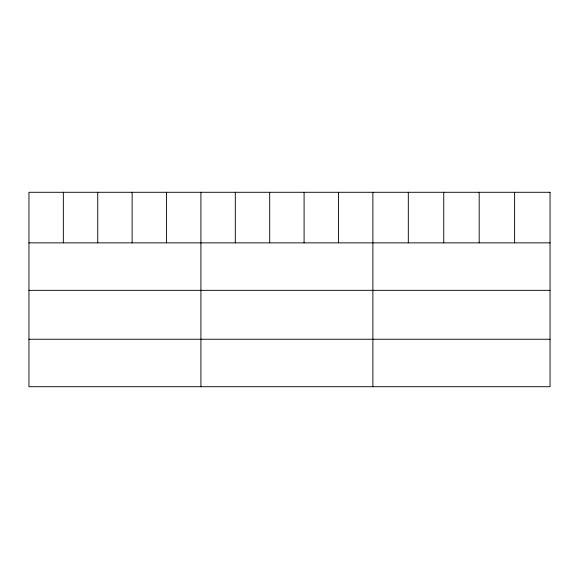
<?xml version="1.0" encoding="UTF-8"?>
<svg xmlns="http://www.w3.org/2000/svg" width="579" height="579" viewBox="0 0 579 579"><rect width="100%" height="100%" fill="white"/><g stroke="black" fill="none" stroke-linecap="round" stroke-linejoin="round"><path stroke-width="0.87" d="M28.95 242.862L550.05 242.862M28.95 290.34L550.05 290.34M28.95 339.243L550.05 339.243M514.615 192.286L514.615 242.862M479.18 192.286L479.18 242.862M443.746 192.286L443.746 242.862M408.311 192.286L408.311 242.862M372.876 192.286L372.876 386.714M338.483 192.286L338.483 242.862M304.091 192.286L304.091 242.862M269.698 192.286L269.698 242.862M235.306 192.286L235.306 242.862M200.913 192.286L200.913 386.714M166.52 192.286L166.52 242.862M132.128 192.286L132.128 242.862M97.735 192.286L97.735 242.862M63.343 192.286L63.343 242.862M550.05 192.286L28.95 192.286L28.95 386.714L550.05 386.714L550.05 192.286"/></g></svg>
